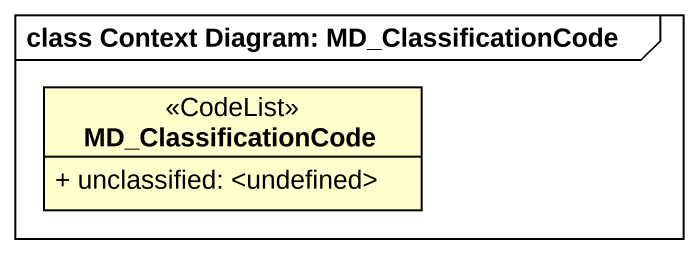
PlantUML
@startuml
mainframe class Context Diagram: MD_ClassificationCode
hide circle
hide empty members
skinparam classAttributeIconSize 0
class MD_ClassificationCode <<CodeList>> {
  + unclassified: <undefined>
}
@enduml
